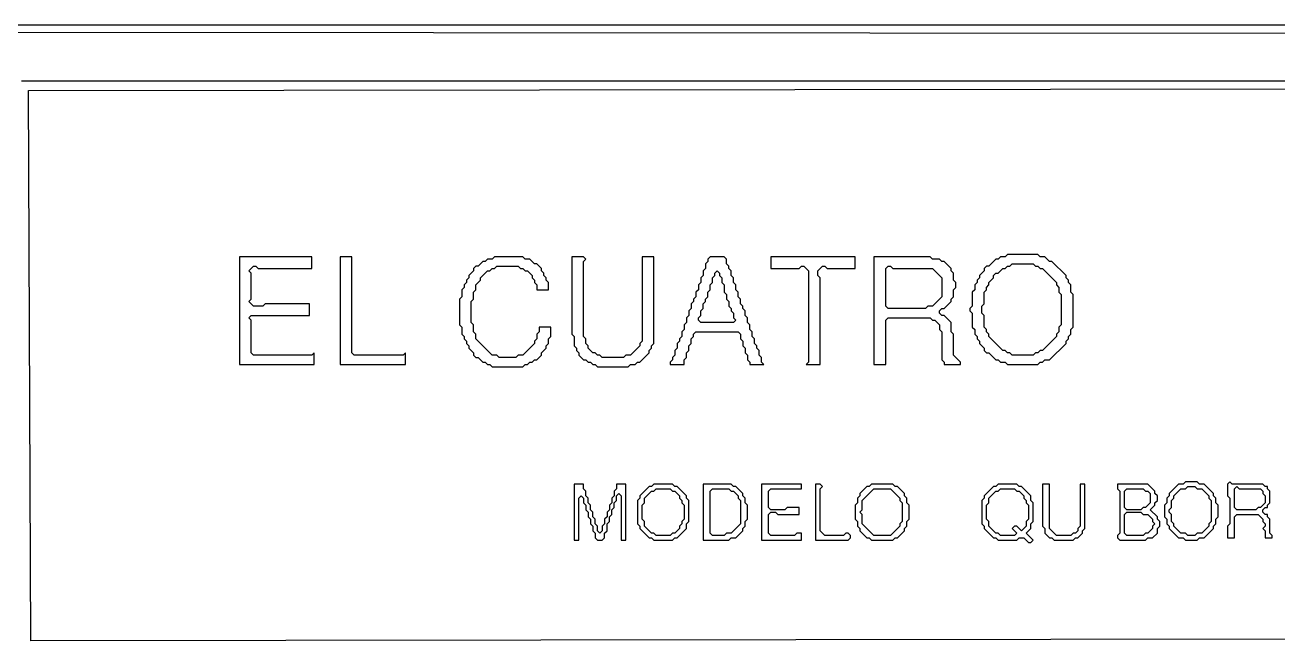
# Model space of a CAD drawing. Extents: x 17 to 323, y -435 to -5.
# Drawn here: x 208.7 to 262.2, y -401.3 to -375 of the extents above; entities that cross this region are included whole.
import ezdxf

# ---------------------------------------------------------------- set-up
doc = ezdxf.new("R2010")
doc.units = 0

msp = doc.modelspace()

# ---------------------------------------------------------------- linework, layer by layer
at = {"layer": 'CONTOURS'}
for p, q in [((312.9, -375), (206.1, -375)), ((206.5, -375.3), (313, -375.4)), ((312.9, -377.4), (208.5, -377.4)), ((208.8, -377.8), (285.4, -377.7)), ((208.9, -401.3), (208.8, -377.8)), ((217.8, -384.9), (217.8, -389.5)), ((220.9, -384.9), (217.8, -384.9)), ((220.9, -385.4), (220.9, -384.9)), ((222.1, -384.9), (222.1, -389.5)), ((222.6, -384.9), (222.1, -384.9)), ((222.6, -389), (222.6, -384.9)), ((228.2, -385.1), (228, -385.3)), ((228.3, -385.1), (228.2, -385.1)), ((228.4, -385), (228.3, -385.1)), ((228.6, -385), (228.4, -385)), ((228.7, -384.9), (228.6, -385)), ((229.9, -384.9), (228.7, -384.9)), ((230, -385), (229.9, -384.9)), ((230.2, -385), (230, -385)), ((230.4, -385.2), (230.2, -385)), ((230.5, -385.2), (230.4, -385.2)), ((230.7, -385.4), (230.5, -385.2)), ((232, -384.9), (232, -388.2)), ((232.5, -384.9), (232, -384.9)), ((232.6, -385), (232.5, -384.9)), ((232.5, -385.1), (232.6, -385)), ((232.5, -388.3), (232.5, -385.1)), ((235.5, -384.9), (235, -384.9)), ((235, -384.9), (235, -388.5)), ((235.5, -388.6), (235.5, -384.9)), ((237.8, -385.1), (237.7, -385.2)), ((237.7, -385.2), (237.7, -385.4)), ((237.9, -384.9), (237.8, -385)), ((237.8, -385), (237.8, -385.1)), ((238.5, -384.9), (237.9, -384.9)), ((238.6, -385), (238.5, -384.9)), ((238.6, -385.2), (238.6, -385)), ((238.7, -385.3), (238.6, -385.2)), ((240.5, -384.9), (240.5, -385.4)), ((244.1, -384.9), (240.5, -384.9)), ((244.1, -385.4), (244.1, -384.9)), ((244.9, -384.9), (244.9, -389.5)), ((247.3, -384.9), (244.9, -384.9)), ((247.4, -385), (247.3, -384.9)), ((247.7, -385), (247.4, -385)), ((247.8, -385.1), (247.7, -385)), ((247.9, -385.1), (247.8, -385.1)), ((248.2, -385.4), (247.9, -385.1)), ((250.1, -385), (249.8, -385.3)), ((250.2, -385), (250.1, -385)), ((250.3, -384.9), (250.2, -385)), ((250.5, -384.9), (250.3, -384.9)), ((250.6, -384.8), (250.5, -384.9)), ((251.9, -384.8), (250.6, -384.8)), ((250.7, -385.3), (250.8, -385.2)), ((250.8, -385.2), (251.7, -385.2)), ((251.7, -385.2), (251.8, -385.3)), ((252, -384.9), (251.9, -384.8)), ((252.2, -384.9), (252, -384.9)), ((252.4, -385.1), (252.2, -384.9)), ((252.5, -385.1), (252.4, -385.1)), ((253.1, -385.7), (252.5, -385.1)), ((218.2, -385.5), (218.4, -385.3)), ((218.3, -385.6), (218.2, -385.5)), ((218.3, -386.7), (218.3, -385.6)), ((218.4, -385.3), (218.5, -385.3)), ((218.5, -385.3), (218.6, -385.4)), ((218.6, -385.4), (220.9, -385.4)), ((227.8, -385.5), (227.6, -385.7)), ((227.6, -385.7), (227.6, -385.8)), ((227.9, -385.3), (227.8, -385.4)), ((227.8, -385.4), (227.8, -385.5)), ((228, -385.3), (227.9, -385.3)), ((228.1, -385.8), (228.4, -385.5)), ((228.4, -385.5), (228.5, -385.5)), ((228.5, -385.5), (228.6, -385.4)), ((228.6, -385.4), (228.7, -385.4)), ((228.7, -385.4), (228.8, -385.3)), ((228.8, -385.3), (229.7, -385.3)), ((229.7, -385.3), (229.8, -385.4)), ((229.8, -385.4), (229.9, -385.4)), ((229.9, -385.4), (230, -385.5)), ((230, -385.5), (230.1, -385.5)), ((230.1, -385.5), (230.3, -385.7)), ((230.3, -385.7), (230.3, -385.8)), ((230.7, -385.5), (230.7, -385.4)), ((230.8, -385.6), (230.7, -385.5)), ((230.8, -385.7), (230.8, -385.6)), ((230.9, -385.8), (230.8, -385.7)), ((237.6, -385.7), (237.5, -385.8)), ((237.7, -385.4), (237.6, -385.5)), ((237.6, -385.5), (237.6, -385.7)), ((238, -385.8), (238.1, -385.7)), ((238.1, -385.6), (238.2, -385.5)), ((238.1, -385.7), (238.1, -385.6)), ((238.2, -385.5), (238.3, -385.6)), ((238.3, -385.6), (238.3, -385.7)), ((238.3, -385.7), (238.4, -385.8)), ((238.7, -385.4), (238.7, -385.3)), ((238.8, -385.5), (238.7, -385.4)), ((238.8, -385.7), (238.8, -385.5)), ((238.9, -385.8), (238.8, -385.7)), ((240.5, -385.4), (241.7, -385.4)), ((241.7, -385.4), (241.8, -385.3)), ((241.8, -385.3), (241.9, -385.3)), ((241.9, -385.3), (242.1, -385.5)), ((242.1, -385.5), (242.1, -389.4)), ((242.5, -385.5), (242.7, -385.3)), ((242.5, -385.7), (242.5, -385.5)), ((242.6, -385.8), (242.5, -385.7)), ((242.7, -385.3), (242.8, -385.3)), ((242.8, -385.3), (242.9, -385.4)), ((242.9, -385.4), (244.1, -385.4)), ((245.4, -385.4), (245.5, -385.3)), ((245.4, -387), (245.4, -385.4)), ((245.5, -385.3), (245.6, -385.3)), ((245.6, -385.3), (245.7, -385.4)), ((245.7, -385.4), (247.4, -385.4)), ((247.4, -385.4), (247.8, -385.8)), ((248.2, -385.5), (248.2, -385.4)), ((248.3, -385.6), (248.2, -385.5)), ((248.3, -385.9), (248.3, -385.6)), ((249.6, -385.5), (249.4, -385.7)), ((249.4, -385.7), (249.4, -385.8)), ((249.7, -385.3), (249.6, -385.4)), ((249.6, -385.4), (249.6, -385.5)), ((249.8, -385.3), (249.7, -385.3)), ((250, -385.7), (250.1, -385.6)), ((250, -385.8), (250, -385.7)), ((250.1, -385.6), (250.2, -385.6)), ((250.2, -385.6), (250.4, -385.4)), ((250.4, -385.4), (250.5, -385.4)), ((250.5, -385.4), (250.6, -385.3)), ((250.6, -385.3), (250.7, -385.3)), ((251.8, -385.3), (251.9, -385.3)), ((251.9, -385.3), (252, -385.4)), ((252, -385.4), (252.1, -385.4)), ((252.1, -385.4), (252.7, -386)), ((253.1, -385.8), (253.1, -385.7)), ((227.4, -386.2), (227.3, -386.3)), ((227.5, -386), (227.4, -386.1)), ((227.4, -386.1), (227.4, -386.2)), ((227.6, -385.8), (227.5, -385.9)), ((227.5, -385.9), (227.5, -386)), ((227.9, -386.1), (228.1, -385.9)), ((227.9, -386.3), (227.9, -386.1)), ((228.1, -385.9), (228.1, -385.8)), ((230.3, -385.8), (230.4, -385.9)), ((230.4, -385.9), (230.4, -386)), ((230.4, -386), (230.5, -386.1)), ((230.5, -386.1), (230.5, -386.3)), ((230.9, -385.9), (230.9, -385.8)), ((231, -386), (230.9, -385.9)), ((231, -386.3), (231, -386)), ((237.5, -386), (237.4, -386.1)), ((237.4, -386.1), (237.4, -386.3)), ((237.5, -385.8), (237.5, -386)), ((237.9, -386.1), (238, -386)), ((237.9, -386.3), (237.9, -386.1)), ((238, -386), (238, -385.8)), ((238.4, -385.8), (238.4, -386)), ((238.4, -386), (238.5, -386.1)), ((238.5, -386.1), (238.5, -386.4)), ((238.9, -386), (238.9, -385.8)), ((239, -386.1), (238.9, -386)), ((239, -386.3), (239, -386.1)), ((242.6, -389.5), (242.6, -385.8)), ((247.8, -385.8), (247.8, -386.6)), ((248.4, -386), (248.3, -385.9)), ((248.3, -386.3), (248.4, -386.2)), ((248.4, -386.2), (248.4, -386)), ((249.3, -386), (249.2, -386.1)), ((249.2, -386.1), (249.2, -386.3)), ((249.4, -385.8), (249.3, -385.9)), ((249.3, -385.9), (249.3, -386)), ((249.7, -386.2), (249.8, -386.1)), ((249.7, -386.3), (249.7, -386.2)), ((249.8, -386), (250, -385.8)), ((249.8, -386.1), (249.8, -386)), ((252.7, -386), (252.7, -386.1)), ((252.7, -386.1), (252.8, -386.2)), ((252.8, -386.2), (252.8, -386.4)), ((253.2, -385.9), (253.1, -385.8)), ((253.2, -386), (253.2, -385.9)), ((253.3, -386.1), (253.2, -386)), ((253.3, -386.4), (253.3, -386.1)), ((218.2, -386.8), (218.3, -386.7)), ((218.4, -387), (218.2, -386.8)), ((227.3, -386.6), (227.2, -386.7)), ((227.2, -386.7), (227.2, -387.8)), ((227.3, -386.3), (227.3, -386.6)), ((227.7, -386.8), (227.8, -386.7)), ((227.7, -387.7), (227.7, -386.8)), ((227.8, -386.4), (227.9, -386.3)), ((227.8, -386.7), (227.8, -386.4)), ((230.5, -386.3), (231, -386.3)), ((237.2, -386.8), (237.1, -386.9)), ((237.3, -386.6), (237.2, -386.7)), ((237.2, -386.7), (237.2, -386.8)), ((237.4, -386.3), (237.3, -386.4)), ((237.3, -386.4), (237.3, -386.6)), ((237.6, -386.9), (237.7, -386.8)), ((237.7, -386.7), (237.8, -386.6)), ((237.7, -386.8), (237.7, -386.7)), ((237.8, -386.4), (237.9, -386.3)), ((237.8, -386.6), (237.8, -386.4)), ((238.5, -386.4), (238.6, -386.5)), ((238.6, -386.5), (238.6, -386.7)), ((238.6, -386.7), (238.7, -386.8)), ((238.7, -386.8), (238.7, -387)), ((239.1, -386.4), (239, -386.3)), ((239.1, -386.6), (239.1, -386.4)), ((239.2, -386.7), (239.1, -386.6)), ((239.2, -386.9), (239.2, -386.7)), ((247.8, -386.6), (247.4, -387)), ((247.9, -387.1), (248.2, -386.8)), ((248.2, -386.7), (248.3, -386.6)), ((248.2, -386.8), (248.2, -386.7)), ((248.3, -386.6), (248.3, -386.3)), ((249.2, -386.3), (249.1, -386.4)), ((249.1, -386.4), (249.1, -387)), ((249.6, -386.4), (249.7, -386.3)), ((249.6, -386.9), (249.6, -386.4)), ((252.8, -386.4), (252.9, -386.5)), ((252.9, -386.5), (252.9, -387.8)), ((253.4, -386.5), (253.3, -386.4)), ((253.4, -387.9), (253.4, -386.5)), ((218.8, -387), (218.4, -387)), ((218.9, -386.9), (218.8, -387)), ((220.8, -386.9), (218.9, -386.9)), ((220.8, -387.4), (220.8, -386.9)), ((237.1, -387.1), (237, -387.2)), ((237, -387.2), (237, -387.4)), ((237.1, -386.9), (237.1, -387.1)), ((237.5, -387.2), (237.6, -387.1)), ((237.5, -387.4), (237.5, -387.2)), ((237.6, -387.1), (237.6, -386.9)), ((238.7, -387), (238.8, -387.1)), ((238.8, -387.1), (238.8, -387.2)), ((238.8, -387.2), (238.9, -387.3)), ((238.9, -387.3), (238.9, -387.5)), ((239.3, -387), (239.2, -386.9)), ((239.3, -387.1), (239.3, -387)), ((239.4, -387.2), (239.3, -387.1)), ((239.4, -387.4), (239.4, -387.2)), ((245.5, -387.1), (245.4, -387)), ((247.1, -387.1), (245.5, -387.1)), ((247.2, -387), (247.1, -387.1)), ((247.4, -387), (247.2, -387)), ((247.7, -387.2), (247.8, -387.1)), ((247.7, -387.3), (247.7, -387.2)), ((247.8, -387.4), (247.7, -387.3)), ((247.8, -387.1), (247.9, -387.1)), ((249.1, -387), (249, -387.1)), ((249, -387.1), (249, -387.2)), ((249, -387.2), (249.1, -387.3)), ((249.1, -387.3), (249.1, -387.9)), ((249.5, -387), (249.6, -386.9)), ((249.5, -387.3), (249.5, -387)), ((249.6, -387.4), (249.5, -387.3)), ((218.2, -387.5), (218.3, -387.4)), ((218.3, -387.6), (218.2, -387.5)), ((218.3, -387.4), (220.8, -387.4)), ((218.3, -389), (218.3, -387.6)), ((227.2, -387.8), (227.3, -387.9)), ((227.8, -387.8), (227.7, -387.7)), ((227.8, -388.1), (227.8, -387.8)), ((236.9, -387.7), (236.8, -387.8)), ((236.8, -387.8), (236.8, -388)), ((237, -387.4), (236.9, -387.5)), ((236.9, -387.5), (236.9, -387.7)), ((237.4, -387.5), (237.5, -387.4)), ((237.4, -387.6), (237.4, -387.5)), ((237.5, -387.7), (237.4, -387.6)), ((238.9, -387.7), (237.5, -387.7)), ((238.9, -387.5), (239, -387.6)), ((239, -387.6), (238.9, -387.7)), ((239.5, -387.5), (239.4, -387.4)), ((239.5, -387.7), (239.5, -387.5)), ((239.6, -387.8), (239.5, -387.7)), ((239.6, -388), (239.6, -387.8)), ((245.4, -387.6), (245.5, -387.5)), ((245.4, -389.5), (245.4, -387.6)), ((245.5, -387.5), (247.3, -387.5)), ((247.3, -387.5), (247.4, -387.6)), ((247.4, -387.6), (247.5, -387.6)), ((247.5, -387.6), (247.7, -387.8)), ((247.7, -387.8), (247.7, -388)), ((247.9, -387.4), (247.8, -387.4)), ((248.2, -387.7), (247.9, -387.4)), ((248.2, -388.1), (248.2, -387.7)), ((249.6, -387.9), (249.6, -387.4)), ((252.9, -387.8), (252.8, -387.9)), ((227.3, -387.9), (227.3, -388.2)), ((227.3, -388.2), (227.4, -388.3)), ((227.4, -388.3), (227.4, -388.4)), ((227.4, -388.4), (227.5, -388.5)), ((227.9, -388.2), (227.8, -388.1)), ((227.9, -388.4), (227.9, -388.2)), ((228.6, -389.1), (227.9, -388.4)), ((230.5, -388.4), (230.4, -388.5)), ((230.6, -388.1), (230.5, -388.2)), ((230.5, -388.2), (230.5, -388.4)), ((231.1, -387.9), (230.6, -387.9)), ((230.6, -387.9), (230.6, -388.1)), ((231, -388.4), (231.1, -388.3)), ((231, -388.6), (231, -388.4)), ((231.1, -388.3), (231.1, -387.9)), ((232, -388.2), (232.1, -388.3)), ((232.1, -388.3), (232.1, -388.7)), ((232.6, -388.4), (232.5, -388.3)), ((232.6, -388.6), (232.6, -388.4)), ((236.7, -388.3), (236.6, -388.4)), ((236.6, -388.4), (236.6, -388.5)), ((236.8, -388), (236.7, -388.1)), ((236.7, -388.1), (236.7, -388.3)), ((237.1, -388.4), (237.2, -388.3)), ((237.1, -388.6), (237.1, -388.4)), ((237.2, -388.2), (237.3, -388.1)), ((237.2, -388.3), (237.2, -388.2)), ((237.3, -388.1), (239.1, -388.1)), ((239.1, -388.1), (239.2, -388.2)), ((239.2, -388.2), (239.2, -388.4)), ((239.2, -388.4), (239.3, -388.5)), ((239.7, -388.1), (239.6, -388)), ((239.7, -388.3), (239.7, -388.1)), ((239.8, -388.4), (239.7, -388.3)), ((239.8, -388.6), (239.8, -388.4)), ((247.7, -388), (247.8, -388.1)), ((247.8, -388.1), (247.8, -389.3)), ((248.3, -388.2), (248.2, -388.1)), ((248.3, -389.1), (248.3, -388.2)), ((249.1, -387.9), (249.2, -388)), ((249.2, -388), (249.2, -388.2)), ((249.2, -388.2), (249.3, -388.3)), ((249.3, -388.3), (249.3, -388.4)), ((249.3, -388.4), (249.4, -388.5)), ((249.7, -388), (249.6, -387.9)), ((249.7, -388.1), (249.7, -388)), ((249.8, -388.2), (249.7, -388.1)), ((249.8, -388.3), (249.8, -388.2)), ((250.4, -388.9), (249.8, -388.3)), ((252.7, -388.3), (252.1, -388.9)), ((252.8, -388.1), (252.7, -388.2)), ((252.7, -388.2), (252.7, -388.3)), ((252.8, -387.9), (252.8, -388.1)), ((253.1, -388.5), (253.2, -388.4)), ((253.2, -388.3), (253.3, -388.2)), ((253.2, -388.4), (253.2, -388.3)), ((253.3, -388), (253.4, -387.9)), ((253.3, -388.2), (253.3, -388)), ((227.5, -388.5), (227.5, -388.6)), ((227.5, -388.6), (227.6, -388.7)), ((227.6, -388.7), (227.6, -388.8)), ((227.6, -388.8), (227.8, -389)), ((230.4, -388.6), (229.9, -389.1)), ((230.4, -388.5), (230.4, -388.6)), ((230.7, -389), (230.9, -388.8)), ((230.9, -388.7), (231, -388.6)), ((230.9, -388.8), (230.9, -388.7)), ((232.1, -388.7), (232.2, -388.8)), ((232.2, -388.8), (232.2, -388.9)), ((232.2, -388.9), (232.3, -389)), ((232.7, -388.7), (232.6, -388.6)), ((232.7, -388.8), (232.7, -388.7)), ((232.9, -389), (232.7, -388.8)), ((234.9, -388.7), (234.5, -389.1)), ((235, -388.5), (234.9, -388.6)), ((234.9, -388.6), (234.9, -388.7)), ((235.3, -388.9), (235.4, -388.8)), ((235.3, -389), (235.3, -388.9)), ((235.4, -388.7), (235.5, -388.6)), ((235.4, -388.8), (235.4, -388.7)), ((236.5, -388.8), (236.4, -388.9)), ((236.4, -388.9), (236.4, -389.1)), ((236.6, -388.5), (236.5, -388.6)), ((236.5, -388.6), (236.5, -388.8)), ((236.9, -389), (237, -388.9)), ((237, -388.7), (237.1, -388.6)), ((237, -388.9), (237, -388.7)), ((239.3, -388.5), (239.3, -388.7)), ((239.3, -388.7), (239.4, -388.8)), ((239.4, -388.8), (239.4, -389)), ((239.9, -388.7), (239.8, -388.6)), ((239.9, -388.8), (239.9, -388.7)), ((240, -388.9), (239.9, -388.8)), ((240, -389.1), (240, -388.9)), ((249.4, -388.5), (249.4, -388.6)), ((249.4, -388.6), (249.6, -388.8)), ((249.6, -388.8), (249.6, -388.9)), ((249.6, -388.9), (249.7, -389)), ((250.5, -388.9), (250.4, -388.9)), ((250.6, -389), (250.5, -388.9)), ((252, -388.9), (251.9, -389)), ((252.1, -388.9), (252, -388.9)), ((252.4, -389.3), (253.1, -388.6)), ((253.1, -388.6), (253.1, -388.5)), ((218.4, -389.1), (218.3, -389)), ((220.9, -389.1), (218.4, -389.1)), ((221, -389), (220.9, -389.1)), ((221, -389.5), (221, -389)), ((222.7, -389.1), (222.6, -389)), ((224.8, -389.1), (222.7, -389.1)), ((224.9, -389), (224.8, -389.1)), ((224.9, -389.5), (224.9, -389)), ((227.8, -389), (227.8, -389.1)), ((227.8, -389.1), (227.9, -389.2)), ((227.9, -389.2), (228, -389.2)), ((228, -389.2), (228.2, -389.4)), ((228.2, -389.4), (228.3, -389.4)), ((228.3, -389.4), (228.4, -389.5)), ((228.8, -389.1), (228.6, -389.1)), ((228.9, -389.2), (228.8, -389.1)), ((229.6, -389.2), (228.9, -389.2)), ((229.7, -389.1), (229.6, -389.2)), ((229.9, -389.1), (229.7, -389.1)), ((230.1, -389.5), (230.2, -389.4)), ((230.2, -389.4), (230.3, -389.4)), ((230.3, -389.4), (230.4, -389.3)), ((230.4, -389.3), (230.5, -389.3)), ((230.5, -389.3), (230.7, -389.1)), ((230.7, -389.1), (230.7, -389)), ((232.3, -389), (232.3, -389.1)), ((232.3, -389.1), (232.5, -389.3)), ((232.5, -389.3), (232.6, -389.3)), ((232.6, -389.3), (232.7, -389.4)), ((232.7, -389.4), (232.8, -389.4)), ((232.8, -389.4), (232.9, -389.5)), ((233, -389), (232.9, -389)), ((233.1, -389.1), (233, -389)), ((233.2, -389.1), (233.1, -389.1)), ((233.3, -389.2), (233.2, -389.1)), ((234.2, -389.2), (233.3, -389.2)), ((234.3, -389.1), (234.2, -389.2)), ((234.5, -389.1), (234.3, -389.1)), ((234.7, -389.5), (234.8, -389.4)), ((234.8, -389.4), (234.9, -389.4)), ((234.9, -389.4), (235.3, -389)), ((236.3, -389.3), (236.2, -389.4)), ((236.2, -389.4), (236.2, -389.5)), ((236.4, -389.1), (236.3, -389.2)), ((236.3, -389.2), (236.3, -389.3)), ((236.8, -389.3), (236.9, -389.2)), ((236.8, -389.5), (236.8, -389.3)), ((236.9, -389.2), (236.9, -389)), ((239.4, -389), (239.5, -389.1)), ((239.5, -389.1), (239.5, -389.3)), ((239.5, -389.3), (239.6, -389.4)), ((239.6, -389.4), (239.6, -389.5)), ((240.1, -389.2), (240, -389.1)), ((240.1, -389.4), (240.1, -389.2)), ((240.2, -389.5), (240.1, -389.4)), ((242.1, -389.4), (242, -389.5)), ((247.8, -389.3), (247.9, -389.4)), ((247.9, -389.4), (247.9, -389.5)), ((248.6, -389.4), (248.3, -389.1)), ((248.6, -389.5), (248.6, -389.4)), ((249.7, -389), (249.8, -389)), ((249.8, -389), (250.1, -389.3)), ((250.1, -389.3), (250.2, -389.3)), ((250.2, -389.3), (250.3, -389.4)), ((250.3, -389.4), (250.5, -389.4)), ((250.5, -389.4), (250.6, -389.5)), ((250.7, -389), (250.6, -389)), ((250.8, -389.1), (250.7, -389)), ((251.7, -389.1), (250.8, -389.1)), ((251.8, -389), (251.7, -389.1)), ((251.9, -389), (251.8, -389)), ((251.9, -389.5), (252, -389.4)), ((252, -389.4), (252.1, -389.4)), ((252.1, -389.4), (252.2, -389.3)), ((252.2, -389.3), (252.4, -389.3)), ((217.8, -389.5), (221, -389.5)), ((222.1, -389.5), (224.9, -389.5)), ((228.4, -389.5), (228.5, -389.5)), ((228.5, -389.5), (228.6, -389.6)), ((228.6, -389.6), (229.9, -389.6)), ((229.9, -389.6), (230, -389.5)), ((230, -389.5), (230.1, -389.5)), ((232.9, -389.5), (233, -389.5)), ((233, -389.5), (233.1, -389.6)), ((233.1, -389.6), (234.4, -389.6)), ((234.4, -389.6), (234.5, -389.5)), ((234.5, -389.5), (234.7, -389.5)), ((236.2, -389.5), (236.8, -389.5)), ((239.6, -389.5), (240.2, -389.5)), ((242, -389.5), (242.6, -389.5)), ((244.9, -389.5), (245.4, -389.5)), ((247.9, -389.5), (248.6, -389.5)), ((250.6, -389.5), (251.9, -389.5)), ((232.1, -394.6), (232.1, -397)), ((232.5, -394.6), (232.1, -394.6)), ((232.5, -394.8), (232.5, -394.6)), ((232.6, -394.9), (232.5, -394.8)), ((233.9, -394.8), (233.8, -394.9)), ((234.3, -394.6), (233.9, -394.6)), ((233.9, -394.6), (233.9, -394.8)), ((234.3, -397), (234.3, -394.6)), ((235.3, -394.7), (234.9, -395.1)), ((235.4, -394.7), (235.3, -394.7)), ((235.5, -394.6), (235.4, -394.7)), ((236.3, -394.6), (235.5, -394.6)), ((235.5, -394.9), (235.6, -394.8)), ((235.6, -394.8), (236.2, -394.8)), ((236.2, -394.8), (236.3, -394.9)), ((236.4, -394.7), (236.3, -394.6)), ((236.5, -394.7), (236.4, -394.7)), ((236.9, -395.1), (236.5, -394.7)), ((237.6, -394.6), (237.6, -397)), ((238.8, -394.6), (237.6, -394.6)), ((237.9, -394.9), (238, -394.8)), ((238, -394.8), (238.7, -394.8)), ((238.7, -394.8), (238.8, -394.9)), ((238.9, -394.7), (238.8, -394.6)), ((239, -394.7), (238.9, -394.7)), ((239.3, -395), (239, -394.7)), ((240.1, -394.6), (240.1, -397)), ((241.8, -394.6), (240.1, -394.6)), ((240.4, -394.9), (240.5, -394.8)), ((240.5, -394.8), (241.8, -394.8)), ((241.8, -394.8), (241.8, -394.6)), ((242.4, -394.6), (242.4, -397)), ((242.6, -394.6), (242.4, -394.6)), ((242.7, -394.7), (242.6, -394.6)), ((242.6, -394.8), (242.7, -394.7)), ((242.6, -396.6), (242.6, -394.8)), ((244.6, -394.7), (244.3, -395)), ((244.4, -395.3), (244.9, -394.8)), ((244.7, -394.7), (244.6, -394.7)), ((244.8, -394.6), (244.7, -394.7)), ((245.7, -394.6), (244.8, -394.6)), ((244.9, -394.8), (245.6, -394.8)), ((245.6, -394.8), (246, -395.2)), ((245.8, -394.7), (245.7, -394.6)), ((245.9, -394.7), (245.8, -394.7)), ((246.2, -395), (245.9, -394.7)), ((250, -394.7), (249.6, -395.1)), ((250.1, -394.7), (250, -394.7)), ((250.2, -394.6), (250.1, -394.7)), ((251, -394.6), (250.2, -394.6)), ((250.2, -394.9), (250.3, -394.8)), ((250.3, -394.8), (250.9, -394.8)), ((250.9, -394.8), (251, -394.9)), ((251.1, -394.7), (251, -394.6)), ((251.2, -394.7), (251.1, -394.7)), ((251.6, -395.1), (251.2, -394.7)), ((252.1, -394.6), (252.1, -396.4)), ((252.4, -394.6), (252.1, -394.6)), ((252.4, -396.5), (252.4, -394.6)), ((253.9, -394.6), (253.7, -394.6)), ((253.7, -394.6), (253.7, -396.4)), ((253.9, -396.5), (253.9, -394.6)), ((255.3, -394.6), (255.3, -394.8)), ((256.6, -394.6), (255.3, -394.6)), ((255.3, -394.8), (255.4, -394.9)), ((255.6, -394.9), (255.7, -394.8)), ((255.7, -394.8), (256.4, -394.8)), ((256.4, -394.8), (256.5, -394.9)), ((256.9, -394.9), (256.6, -394.6)), ((257.9, -394.6), (257.5, -395)), ((257.7, -395.1), (258, -394.8)), ((258.1, -394.6), (257.9, -394.6)), ((258, -394.8), (258.2, -394.8)), ((258.2, -394.5), (258.1, -394.6)), ((258.7, -394.5), (258.2, -394.5)), ((258.2, -394.8), (258.3, -394.7)), ((258.3, -394.7), (258.6, -394.7)), ((258.6, -394.7), (258.7, -394.8)), ((258.8, -394.6), (258.7, -394.5)), ((258.7, -394.8), (258.9, -394.8)), ((259, -394.6), (258.8, -394.6)), ((258.9, -394.8), (259.2, -395.1)), ((259.4, -395), (259, -394.6)), ((260.1, -394.5), (260, -394.6)), ((260, -394.6), (260, -395.1)), ((260.2, -394.6), (260.1, -394.5)), ((261.5, -394.6), (260.2, -394.6)), ((260.3, -394.8), (260.4, -394.7)), ((260.3, -395.6), (260.3, -394.8)), ((260.4, -394.7), (260.5, -394.8)), ((260.5, -394.8), (261.4, -394.8)), ((261.4, -394.8), (261.5, -394.9)), ((261.6, -394.7), (261.5, -394.6)), ((261.7, -394.7), (261.6, -394.7)), ((261.7, -394.8), (261.7, -394.7)), ((261.8, -394.9), (261.7, -394.8)), ((232.3, -395.2), (232.4, -395.1)), ((232.3, -397), (232.3, -395.2)), ((232.4, -395.1), (232.5, -395.2)), ((232.5, -395.2), (232.5, -395.4)), ((232.6, -395.1), (232.6, -394.9)), ((232.7, -395.2), (232.6, -395.1)), ((232.7, -395.4), (232.7, -395.2)), ((233.8, -395.1), (233.7, -395.2)), ((233.7, -395.2), (233.7, -395.4)), ((233.8, -394.9), (233.8, -395.1)), ((233.8, -395.4), (233.9, -395.3)), ((233.9, -395.1), (234, -395)), ((233.9, -395.3), (233.9, -395.1)), ((234, -395), (234.1, -395.1)), ((234.1, -395.1), (234.1, -397)), ((234.9, -395.2), (234.8, -395.3)), ((234.8, -395.3), (234.8, -396.3)), ((234.9, -395.1), (234.9, -395.2)), ((235.1, -395.2), (235.4, -394.9)), ((235.1, -395.4), (235.1, -395.2)), ((235.4, -394.9), (235.5, -394.9)), ((236.3, -394.9), (236.4, -394.9)), ((236.4, -394.9), (236.6, -395.1)), ((236.6, -395.1), (236.6, -395.2)), ((236.6, -395.2), (236.7, -395.3)), ((236.7, -395.3), (236.7, -395.4)), ((236.9, -395.2), (236.9, -395.1)), ((237, -395.3), (236.9, -395.2)), ((237, -396.2), (237, -395.3)), ((237.9, -396.7), (237.9, -394.9)), ((238.8, -394.9), (238.9, -394.9)), ((238.9, -394.9), (239.1, -395.1)), ((239.1, -395.1), (239.1, -395.2)), ((239.1, -395.2), (239.2, -395.3)), ((239.2, -395.3), (239.2, -396.3)), ((239.3, -395.1), (239.3, -395)), ((239.4, -395.2), (239.3, -395.1)), ((239.4, -395.4), (239.4, -395.2)), ((240.4, -395.6), (240.4, -394.9)), ((244.3, -395.1), (244.2, -395.2)), ((244.2, -395.2), (244.2, -395.4)), ((244.3, -395), (244.3, -395.1)), ((244.4, -395.7), (244.4, -395.3)), ((246, -395.2), (246, -395.3)), ((246, -395.3), (246.1, -395.4)), ((246.2, -395.1), (246.2, -395)), ((246.3, -395.2), (246.2, -395.1)), ((246.3, -395.4), (246.3, -395.2)), ((249.6, -395.2), (249.5, -395.3)), ((249.5, -395.3), (249.5, -396.3)), ((249.6, -395.1), (249.6, -395.2)), ((249.8, -395.2), (250.1, -394.9)), ((249.8, -395.4), (249.8, -395.2)), ((250.1, -394.9), (250.2, -394.9)), ((251, -394.9), (251.1, -394.9)), ((251.1, -394.9), (251.3, -395.1)), ((251.3, -395.1), (251.3, -395.2)), ((251.3, -395.2), (251.4, -395.3)), ((251.4, -395.3), (251.4, -395.4)), ((251.6, -395.3), (251.6, -395.1)), ((251.7, -395.4), (251.6, -395.3)), ((255.4, -394.9), (255.4, -396.7)), ((255.6, -395.6), (255.6, -394.9)), ((256.5, -394.9), (256.6, -394.9)), ((256.6, -394.9), (256.7, -395)), ((256.7, -395), (256.7, -395.4)), ((256.9, -395), (256.9, -394.9)), ((257, -395.1), (256.9, -395)), ((256.9, -395.4), (257, -395.3)), ((257, -395.3), (257, -395.1)), ((257.5, -395.1), (257.4, -395.2)), ((257.4, -395.2), (257.4, -395.4)), ((257.5, -395), (257.5, -395.1)), ((257.6, -395.3), (257.7, -395.2)), ((257.6, -395.6), (257.6, -395.3)), ((257.7, -395.2), (257.7, -395.1)), ((259.2, -395.1), (259.2, -395.2)), ((259.2, -395.2), (259.3, -395.3)), ((259.3, -395.3), (259.3, -396.2)), ((259.4, -395.1), (259.4, -395)), ((259.5, -395.2), (259.4, -395.1)), ((259.5, -395.4), (259.5, -395.2)), ((260, -395.1), (260.1, -395.2)), ((260.1, -395.2), (260.1, -396.3)), ((261.5, -394.9), (261.5, -395)), ((261.5, -395), (261.6, -395.1)), ((261.6, -395.1), (261.6, -395.4)), ((261.8, -395.4), (261.8, -394.9)), ((232.5, -395.4), (232.6, -395.5)), ((232.6, -395.5), (232.6, -395.7)), ((232.6, -395.7), (232.7, -395.8)), ((232.8, -395.5), (232.7, -395.4)), ((232.7, -395.8), (232.7, -396)), ((232.8, -395.7), (232.8, -395.5)), ((232.9, -395.8), (232.8, -395.7)), ((232.9, -396), (232.9, -395.8)), ((233.6, -395.7), (233.5, -395.8)), ((233.5, -395.8), (233.5, -396)), ((233.7, -395.4), (233.6, -395.5)), ((233.6, -395.5), (233.6, -395.7)), ((233.6, -396), (233.7, -395.9)), ((233.7, -395.7), (233.8, -395.6)), ((233.7, -395.9), (233.7, -395.7)), ((233.8, -395.6), (233.8, -395.4)), ((235, -395.5), (235.1, -395.4)), ((235, -396.1), (235, -395.5)), ((236.7, -395.4), (236.8, -395.5)), ((236.8, -395.5), (236.8, -396.1)), ((239.5, -395.5), (239.4, -395.4)), ((239.5, -396.1), (239.5, -395.5)), ((240.5, -395.7), (240.4, -395.6)), ((240.4, -395.9), (240.5, -395.8)), ((240.4, -396.7), (240.4, -395.9)), ((241.1, -395.7), (240.5, -395.7)), ((240.5, -395.8), (240.7, -395.8)), ((240.7, -395.8), (240.8, -395.9)), ((240.8, -395.9), (241.7, -395.9)), ((241.2, -395.6), (241.1, -395.7)), ((241.7, -395.6), (241.2, -395.6)), ((241.7, -395.9), (241.7, -395.6)), ((244.2, -395.4), (244.1, -395.5)), ((244.1, -395.5), (244.1, -396.1)), ((244.3, -395.8), (244.4, -395.7)), ((244.4, -395.9), (244.3, -395.8)), ((244.4, -396.3), (244.4, -395.9)), ((246.1, -395.4), (246.1, -396.2)), ((246.4, -395.5), (246.3, -395.4)), ((246.4, -396.1), (246.4, -395.5)), ((249.7, -395.5), (249.8, -395.4)), ((249.7, -396.1), (249.7, -395.5)), ((251.4, -395.4), (251.5, -395.5)), ((251.5, -395.5), (251.5, -396.1)), ((251.7, -396.2), (251.7, -395.4)), ((255.7, -395.7), (255.6, -395.6)), ((255.6, -395.9), (255.7, -395.8)), ((255.6, -396.7), (255.6, -395.9)), ((256.3, -395.7), (255.7, -395.7)), ((255.7, -395.8), (256.3, -395.8)), ((256.4, -395.6), (256.3, -395.7)), ((256.3, -395.8), (256.4, -395.9)), ((256.5, -395.6), (256.4, -395.6)), ((256.4, -395.9), (256.6, -395.9)), ((256.7, -395.4), (256.5, -395.6)), ((256.6, -395.9), (256.8, -396.1)), ((256.7, -395.7), (256.9, -395.5)), ((257, -396), (256.7, -395.7)), ((256.9, -395.5), (256.9, -395.4)), ((257.4, -395.4), (257.3, -395.5)), ((257.3, -395.5), (257.3, -396)), ((257.5, -395.7), (257.6, -395.6)), ((257.5, -395.8), (257.5, -395.7)), ((257.6, -395.9), (257.5, -395.8)), ((257.6, -396.2), (257.6, -395.9)), ((259.6, -395.5), (259.5, -395.4)), ((259.6, -396), (259.6, -395.5)), ((260.4, -395.7), (260.3, -395.6)), ((260.3, -396), (260.4, -395.9)), ((261.2, -395.7), (260.4, -395.7)), ((260.4, -395.9), (261.3, -395.9)), ((261.3, -395.6), (261.2, -395.7)), ((261.4, -395.6), (261.3, -395.6)), ((261.3, -395.9), (261.5, -396.1)), ((261.6, -395.4), (261.4, -395.6)), ((261.5, -395.7), (261.6, -395.6)), ((261.5, -395.8), (261.5, -395.7)), ((261.6, -395.9), (261.5, -395.8)), ((261.6, -395.6), (261.7, -395.6)), ((261.7, -395.9), (261.6, -395.9)), ((261.7, -395.5), (261.8, -395.4)), ((261.7, -395.6), (261.7, -395.5)), ((261.7, -396), (261.7, -395.9)), ((232.7, -396), (232.8, -396.1)), ((232.8, -396.1), (232.8, -396.3)), ((232.8, -396.3), (232.9, -396.4)), ((233, -396.1), (232.9, -396)), ((232.9, -396.4), (232.9, -396.6)), ((233, -396.3), (233, -396.1)), ((233.1, -396.4), (233, -396.3)), ((233.1, -396.6), (233.1, -396.4)), ((233.4, -396.3), (233.3, -396.4)), ((233.3, -396.4), (233.3, -396.6)), ((233.5, -396), (233.4, -396.1)), ((233.4, -396.1), (233.4, -396.3)), ((233.5, -396.3), (233.6, -396.2)), ((233.5, -396.6), (233.5, -396.3)), ((233.6, -396.2), (233.6, -396)), ((234.8, -396.3), (234.9, -396.4)), ((234.9, -396.4), (234.9, -396.5)), ((235.1, -396.2), (235, -396.1)), ((235.1, -396.4), (235.1, -396.2)), ((235.4, -396.7), (235.1, -396.4)), ((236.7, -396.3), (236.6, -396.4)), ((236.6, -396.4), (236.6, -396.5)), ((236.8, -396.1), (236.7, -396.2)), ((236.7, -396.2), (236.7, -396.3)), ((236.9, -396.3), (237, -396.2)), ((236.9, -396.5), (236.9, -396.3)), ((239.2, -396.3), (238.8, -396.7)), ((239.3, -396.5), (239.4, -396.4)), ((239.4, -396.2), (239.5, -396.1)), ((239.4, -396.4), (239.4, -396.2)), ((244.1, -396.1), (244.2, -396.2)), ((244.2, -396.2), (244.2, -396.4)), ((244.2, -396.4), (244.3, -396.5)), ((244.9, -396.8), (244.4, -396.3)), ((246, -396.4), (245.6, -396.8)), ((246.1, -396.2), (246, -396.3)), ((246, -396.3), (246, -396.4)), ((246.2, -396.5), (246.3, -396.4)), ((246.3, -396.2), (246.4, -396.1)), ((246.3, -396.4), (246.3, -396.2)), ((249.5, -396.3), (249.6, -396.4)), ((249.6, -396.4), (249.6, -396.5)), ((249.8, -396.2), (249.7, -396.1)), ((249.8, -396.4), (249.8, -396.2)), ((250.1, -396.7), (249.8, -396.4)), ((250.9, -396.4), (250.8, -396.5)), ((251, -396.4), (250.9, -396.4)), ((251.2, -396.6), (251, -396.4)), ((251.4, -396.4), (251.2, -396.6)), ((251.5, -396.1), (251.4, -396.2)), ((251.4, -396.2), (251.4, -396.4)), ((251.6, -396.3), (251.7, -396.2)), ((251.6, -396.5), (251.6, -396.3)), ((252.1, -396.4), (252.2, -396.5)), ((253.7, -396.4), (253.6, -396.5)), ((256.8, -396.1), (256.8, -396.2)), ((256.8, -396.2), (256.9, -396.3)), ((256.9, -396.3), (256.8, -396.4)), ((256.8, -396.4), (256.8, -396.5)), ((257, -396.1), (257, -396)), ((257.1, -396.2), (257, -396.1)), ((257, -396.5), (257.1, -396.4)), ((257.1, -396.4), (257.1, -396.2)), ((257.3, -396), (257.4, -396.1)), ((257.4, -396.1), (257.4, -396.3)), ((257.4, -396.3), (257.5, -396.4)), ((257.5, -396.4), (257.5, -396.5)), ((257.7, -396.3), (257.6, -396.2)), ((257.7, -396.4), (257.7, -396.3)), ((258, -396.7), (257.7, -396.4)), ((259.2, -396.4), (258.9, -396.7)), ((259.3, -396.2), (259.2, -396.3)), ((259.2, -396.3), (259.2, -396.4)), ((259.4, -396.4), (259.5, -396.3)), ((259.4, -396.5), (259.4, -396.4)), ((259.5, -396.1), (259.6, -396)), ((259.5, -396.3), (259.5, -396.1)), ((260.1, -396.3), (260, -396.4)), ((260, -396.4), (260, -396.9)), ((260.3, -396.9), (260.3, -396)), ((261.5, -396.1), (261.5, -396.2)), ((261.5, -396.2), (261.6, -396.3)), ((261.6, -396.4), (261.5, -396.5)), ((261.6, -396.3), (261.6, -396.4)), ((261.8, -396.1), (261.7, -396)), ((261.8, -396.7), (261.8, -396.1)), ((232.9, -396.6), (233, -396.7)), ((233, -396.7), (233, -396.9)), ((233, -396.9), (233.1, -397)), ((233.2, -396.7), (233.1, -396.6)), ((233.3, -396.6), (233.2, -396.7)), ((233.3, -397), (233.4, -396.9)), ((233.4, -396.7), (233.5, -396.6)), ((233.4, -396.9), (233.4, -396.7)), ((234.9, -396.5), (235.3, -396.9)), ((235.3, -396.9), (235.4, -396.9)), ((235.5, -396.7), (235.4, -396.7)), ((235.4, -396.9), (235.5, -397)), ((235.6, -396.8), (235.5, -396.7)), ((236.2, -396.8), (235.6, -396.8)), ((236.3, -396.7), (236.2, -396.8)), ((236.4, -396.7), (236.3, -396.7)), ((236.3, -397), (236.4, -396.9)), ((236.6, -396.5), (236.4, -396.7)), ((236.4, -396.9), (236.5, -396.9)), ((236.5, -396.9), (236.9, -396.5)), ((238, -396.8), (237.9, -396.7)), ((238.5, -396.8), (238, -396.8)), ((238.6, -396.7), (238.5, -396.8)), ((238.8, -396.7), (238.6, -396.7)), ((238.7, -397), (238.8, -396.9)), ((238.8, -396.9), (239, -396.9)), ((239, -396.9), (239.3, -396.6)), ((239.3, -396.6), (239.3, -396.5)), ((240.5, -396.8), (240.4, -396.7)), ((241.5, -396.8), (240.5, -396.8)), ((241.6, -396.7), (241.5, -396.8)), ((241.8, -396.7), (241.6, -396.7)), ((241.8, -397), (241.8, -396.7)), ((242.8, -396.8), (242.6, -396.6)), ((243.6, -396.8), (242.8, -396.8)), ((243.7, -396.7), (243.6, -396.8)), ((243.8, -396.7), (243.7, -396.7)), ((243.9, -396.8), (243.8, -396.7)), ((243.8, -397), (243.9, -396.9)), ((243.9, -396.9), (243.9, -396.8)), ((244.3, -396.5), (244.3, -396.6)), ((244.3, -396.6), (244.6, -396.9)), ((244.6, -396.9), (244.7, -396.9)), ((244.7, -396.9), (244.8, -397)), ((245.6, -396.8), (244.9, -396.8)), ((245.7, -397), (245.8, -396.9)), ((245.8, -396.9), (245.9, -396.9)), ((245.9, -396.9), (246.2, -396.6)), ((246.2, -396.6), (246.2, -396.5)), ((249.6, -396.5), (250, -396.9)), ((250, -396.9), (250.1, -396.9)), ((250.2, -396.7), (250.1, -396.7)), ((250.1, -396.9), (250.2, -397)), ((250.3, -396.8), (250.2, -396.7)), ((250.9, -396.8), (250.3, -396.8)), ((250.8, -396.5), (251, -396.7)), ((251, -396.7), (250.9, -396.8)), ((251, -397), (251.1, -396.9)), ((251.1, -396.9), (251.3, -396.9)), ((251.3, -396.9), (251.5, -397.1)), ((251.4, -396.7), (251.6, -396.5)), ((251.7, -397), (251.4, -396.7)), ((252.2, -396.5), (252.2, -396.7)), ((252.2, -396.7), (252.4, -396.9)), ((252.7, -396.8), (252.4, -396.5)), ((252.4, -396.9), (252.5, -396.9)), ((252.5, -396.9), (252.6, -397)), ((253.3, -396.8), (252.7, -396.8)), ((253.4, -396.7), (253.3, -396.8)), ((253.5, -396.7), (253.4, -396.7)), ((253.4, -397), (253.5, -396.9)), ((253.6, -396.6), (253.5, -396.7)), ((253.5, -396.9), (253.6, -396.9)), ((253.6, -396.5), (253.6, -396.6)), ((253.6, -396.9), (253.8, -396.7)), ((253.8, -396.6), (253.9, -396.5)), ((253.8, -396.7), (253.8, -396.6)), ((255.4, -396.7), (255.3, -396.8)), ((255.3, -396.8), (255.3, -396.9)), ((255.3, -396.9), (255.4, -397)), ((255.7, -396.8), (255.6, -396.7)), ((256.4, -396.8), (255.7, -396.8)), ((256.5, -396.7), (256.4, -396.8)), ((256.6, -396.7), (256.5, -396.7)), ((256.5, -397), (256.6, -396.9)), ((256.8, -396.5), (256.6, -396.7)), ((256.6, -396.9), (256.8, -396.9)), ((256.8, -396.9), (257, -396.7)), ((257, -396.7), (257, -396.5)), ((257.5, -396.5), (257.9, -396.9)), ((257.9, -396.9), (258.1, -396.9)), ((258.2, -396.7), (258, -396.7)), ((258.1, -396.9), (258.2, -397)), ((258.3, -396.8), (258.2, -396.7)), ((258.6, -396.8), (258.3, -396.8)), ((258.7, -396.7), (258.6, -396.8)), ((258.9, -396.7), (258.7, -396.7)), ((258.7, -397), (258.8, -396.9)), ((258.8, -396.9), (259, -396.9)), ((259, -396.9), (259.4, -396.5)), ((260, -396.9), (260.3, -396.9)), ((261.5, -396.5), (261.6, -396.6)), ((261.6, -396.6), (261.6, -396.9)), ((261.6, -396.9), (261.9, -396.9)), ((261.9, -396.8), (261.8, -396.7)), ((261.9, -396.9), (261.9, -396.8)), ((232.1, -397), (232.3, -397)), ((233.1, -397), (233.3, -397)), ((234.1, -397), (234.3, -397)), ((235.5, -397), (236.3, -397)), ((237.6, -397), (238.7, -397)), ((240.1, -397), (241.8, -397)), ((242.4, -397), (243.8, -397)), ((244.8, -397), (245.7, -397)), ((250.2, -397), (251, -397)), ((251.5, -397.1), (251.6, -397.1)), ((251.6, -397.1), (251.7, -397)), ((252.6, -397), (253.4, -397)), ((255.4, -397), (256.5, -397)), ((258.2, -397), (258.7, -397)), ((285.5, -401.2), (208.9, -401.3))]:
    msp.add_line(p, q, dxfattribs=at)

doc.saveas('drawing.dxf')
